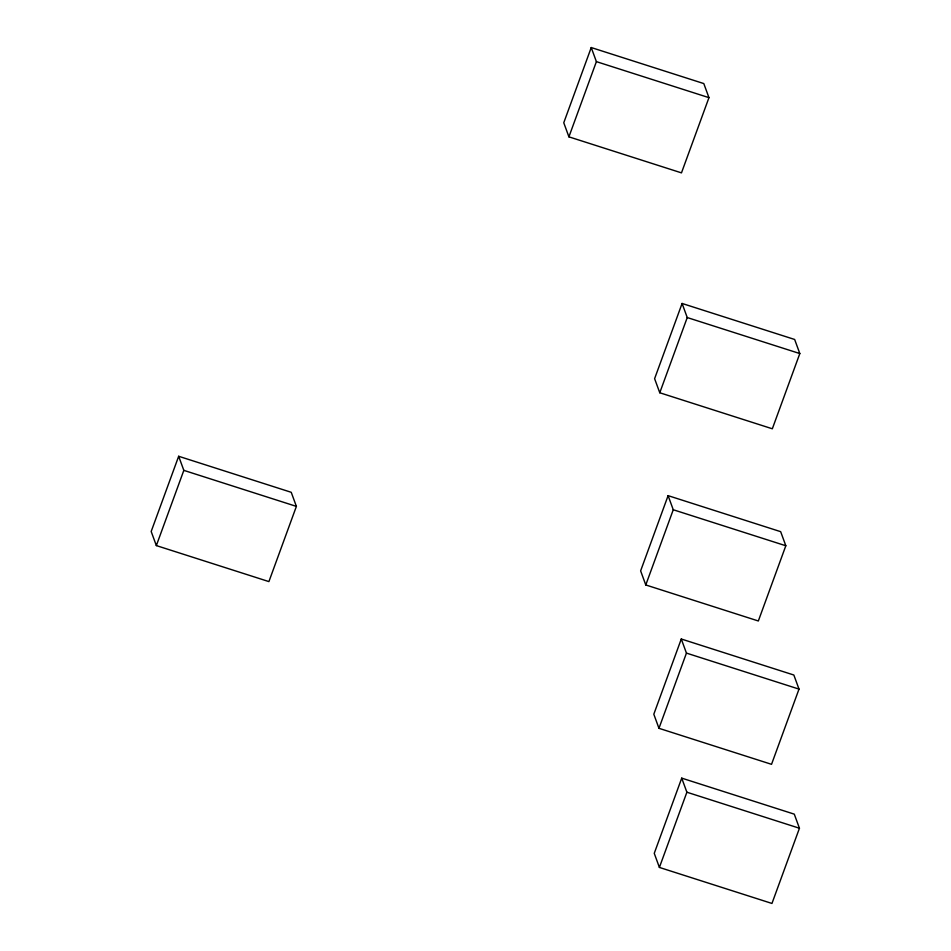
<?xml version="1.0" encoding="UTF-8"?>
<svg xmlns="http://www.w3.org/2000/svg" width="951" height="951" viewBox="0 0 951 951"><rect width="100%" height="100%" fill="white"/><g stroke="black" fill="none" stroke-linecap="round" stroke-linejoin="round"><path stroke-width="1.43" d="M178.669 456.278L151.185 531.49L156.344 545.589L268.907 581.596L296.391 506.384L291.232 492.297L178.669 456.278L183.828 470.365L156.344 545.589M591.237 47.55L563.765 122.762L568.912 136.849L681.475 172.868L708.959 97.656L703.799 83.569L591.237 47.55L596.396 61.637L568.912 136.849M682.093 303.464L654.609 378.676L659.768 392.763L772.331 428.782L799.815 353.558L794.656 339.471L682.093 303.464L687.24 317.551L659.768 392.763M668.101 495.649L640.629 570.873L645.777 584.96L758.339 620.979L785.823 545.755L780.664 531.668L668.101 495.649L673.26 509.748L645.777 584.96M681.285 639.001L653.812 714.225L658.96 728.311L771.534 764.319L799.006 689.106L793.847 675.02L681.285 639.001L686.444 653.099L658.96 728.311M681.724 778.132L654.252 853.344L659.4 867.431L771.962 903.45L799.446 828.238L794.287 814.151L681.724 778.132L686.884 792.219L659.4 867.431M596.396 61.637L708.959 97.656M687.24 317.551L799.815 353.558M673.26 509.748L785.823 545.755M183.828 470.365L296.391 506.384M686.444 653.099L799.006 689.106M686.884 792.219L799.446 828.238"/></g></svg>
